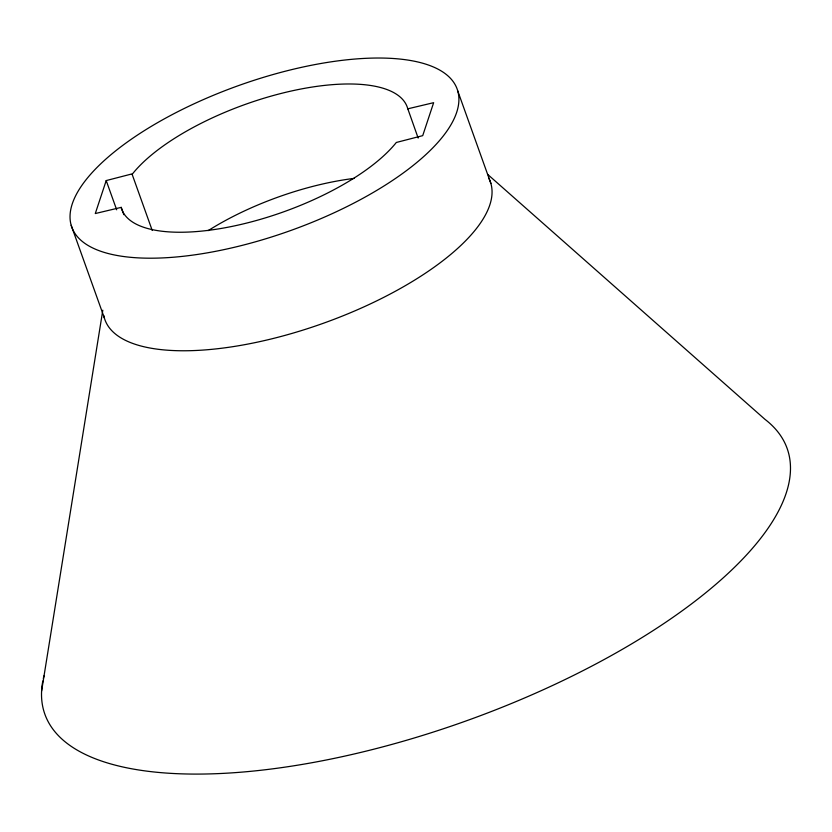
<?xml version="1.0" encoding="UTF-8"?>
<svg xmlns="http://www.w3.org/2000/svg" width="832" height="832" viewBox="0 0 832 832"><rect width="100%" height="100%" fill="white"/><g stroke="black" fill="none" stroke-linecap="round" stroke-linejoin="round"><path stroke-width="1.25" d="M41.6 691.018L102.804 310.201M418.163 138.081L407.638 108.326A151.622 57.044 -19.7 0 0 286.322 92.165A151.622 57.044 -19.7 0 0 132.61 173.753L106.205 180.575L95.285 213.543L121.233 207.366L123.854 214.677M407.69 108.846L433.649 102.679L422.718 135.647L396.323 142.47A151.622 57.044 -19.7 0 1 242.611 224.058A151.622 57.044 -19.7 0 1 121.295 207.896L121.233 207.366M487.573 174.314L764.972 419.338A394.202 148.314 -19.7 0 1 469.789 719.597A394.202 148.314 -19.7 0 1 42.806 681.044M457.746 90.906A204.682 77.012 -19.7 0 1 186.222 255.944A204.682 77.012 -19.7 0 1 149.427 127.483A204.682 77.012 -19.7 0 1 457.746 90.906L490.89 183.487M132.163 174.398L152.225 230.433M106.205 180.575L116.678 209.81M71.188 225.316L104.333 317.897M488.509 177.642A204.682 77.012 -19.7 0 1 323.596 323.18A204.682 77.012 -19.7 0 1 103.74 315.432M43.326 678.496A394.202 148.314 -19.7 0 1 43.94 675.917M208.125 230.662A151.622 57.044 -19.7 0 1 354.338 178.37"/></g></svg>
